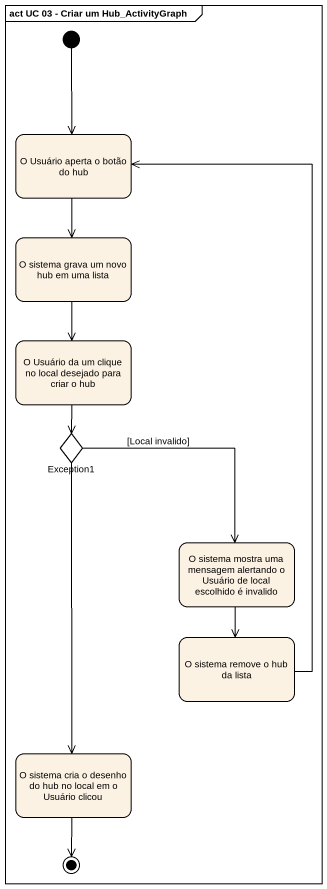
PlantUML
@startuml
mainframe act UC 03 - Criar um Hub_ActivityGraph
hide empty description
state "O Usuário aperta o botão do hub" as O_Usuário_aperta_o_botão_do
state "O sistema grava um novo hub em uma lista" as O_sistema_grava_um_novo_hub
state "O Usuário da um clique no local desejado para criar o hub" as O_Usuário_da_um_clique_no
state Exception1 <<choice>>
state "O sistema mostra uma mensagem alertando o Usuário de local escolhido é invalido" as O_sistema_mostra_uma
state "O sistema remove o hub da lista" as O_sistema_remove_o_hub_da
state "O sistema cria o desenho do hub no local em o Usuário clicou" as O_sistema_cria_o_desenho_do
[*] --> O_Usuário_aperta_o_botão_do
O_Usuário_aperta_o_botão_do --> O_sistema_grava_um_novo_hub
O_sistema_grava_um_novo_hub --> O_Usuário_da_um_clique_no
O_Usuário_da_um_clique_no --> Exception1
Exception1 --> O_sistema_mostra_uma : [Local invalido]
Exception1 --> O_sistema_cria_o_desenho_do
O_sistema_mostra_uma --> O_sistema_remove_o_hub_da
O_sistema_remove_o_hub_da -up-> O_Usuário_aperta_o_botão_do
O_sistema_cria_o_desenho_do --> [*]
@enduml
